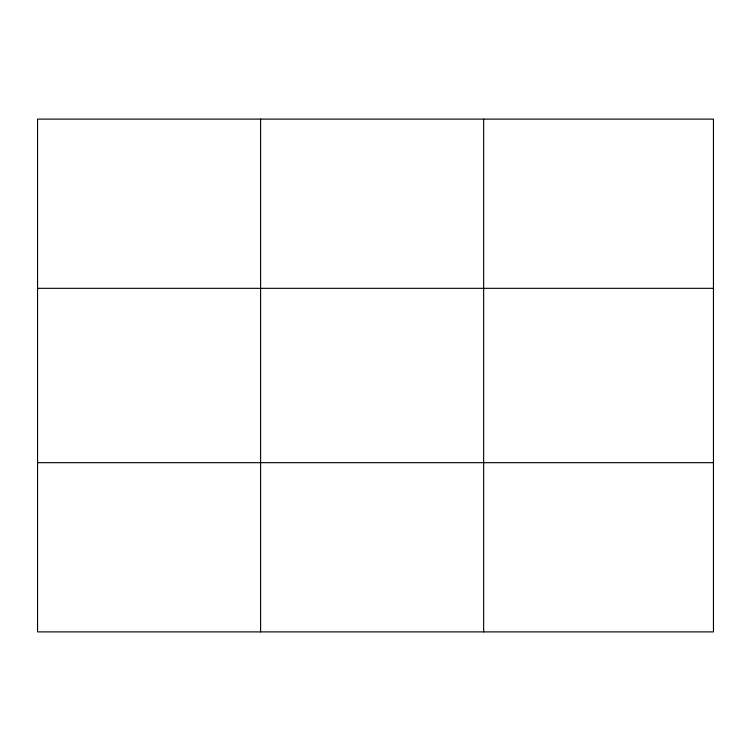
<?xml version="1.0" encoding="UTF-8"?>
<svg xmlns="http://www.w3.org/2000/svg" width="751" height="751" viewBox="0 0 751 751"><rect width="100%" height="100%" fill="white"/><g stroke="black" fill="none" stroke-linecap="round" stroke-linejoin="round"><path stroke-width="1.13" d="M260.597 631.891L260.597 119.109M483.644 631.891L483.644 119.109M37.55 288.328L713.45 288.328M37.55 462.672L713.45 462.672M713.45 603.691L713.45 631.891L37.55 631.891L37.55 119.109L713.45 119.109L713.45 603.691"/></g></svg>
